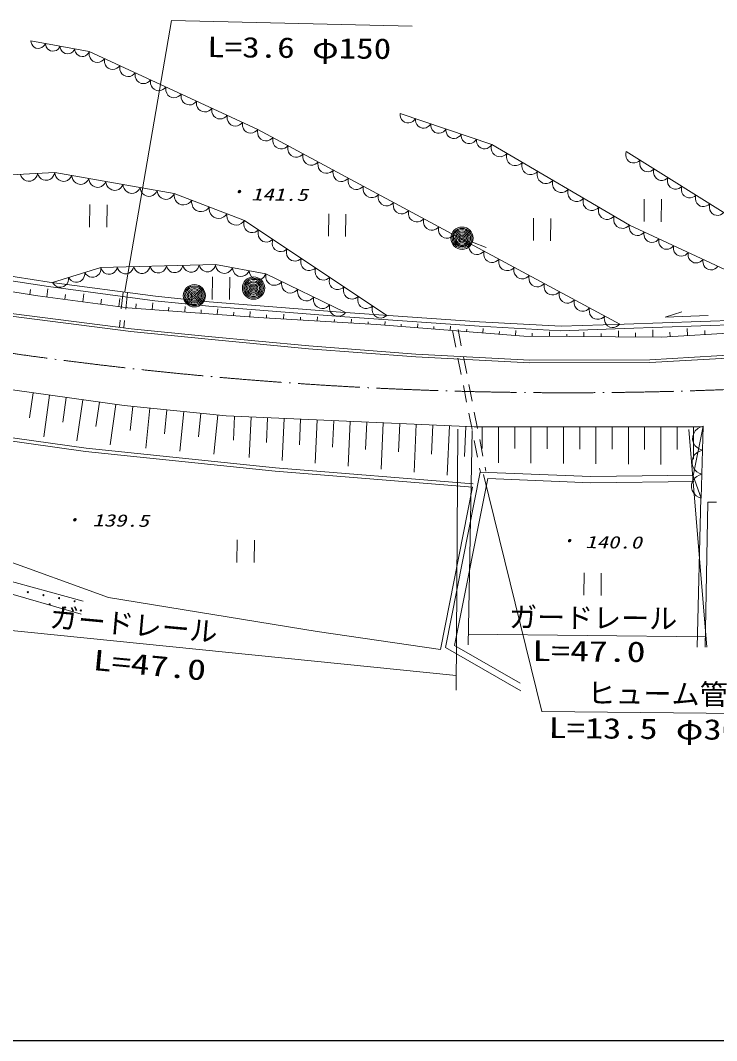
# Model space of a CAD drawing. Units: millimetres, scale not verified. Extents: x 40000 to 680000, y 20000 to 380000.
# Drawn here: x 78144 to 140234, y 205000 to 295937 of the extents above; entities that cross this region are included whole.
import ezdxf
from ezdxf.enums import TextEntityAlignment as Align

# ---------------------------------------------------------------- set-up
doc = ezdxf.new("R2010")
doc.units = ezdxf.units.MM
doc.header["$LTSCALE"] = 1000
doc.linetypes.add('USER1', pattern=[2.5, 1.5, -1])
doc.linetypes.add('USER4', pattern=[7.000001, 5.508197, -0.688525, 0.114754, -0.688525])
for name, color, linetype, lineweight in [('M-TTL-BAND', 7, 'Continuous', 25), ('S-BGD', 1, 'Continuous', 13), ('S-BGD-HTXT', 6, 'Continuous', 13), ('S-BMK', 3, 'USER4', 13)]:
    doc.layers.add(name, color=color, linetype=linetype, lineweight=lineweight)
doc.styles.add('ＭＳ ゴシック', font='')
doc.styles.get('ＭＳ ゴシック').set_extended_font_data('MS Gothic')

# ---------------------------------------------------------------- blocks, each defined once
blk = doc.blocks.new('BUHIN10')
at = {"layer": 'S-BGD'}
blk.add_lwpolyline([(767, 42), (700, 216), (600, 360), (441, 521), (267, 604), (83, 651), (-155, 638), (-332, 570), (-495, 469), (-636, 292), (-716, 137), (-767, -42)], dxfattribs=at)
blk = doc.blocks.new('BUHIN11')
at = {"layer": 'S-BGD'}
blk.add_lwpolyline([(760, -134), (734, 51), (669, 215), (550, 409), (399, 529), (230, 618), (-5, 660), (-194, 634), (-377, 572), (-555, 431), (-669, 298), (-760, 134)], dxfattribs=at)
blk = doc.blocks.new('BUHIN12')
at = {"layer": 'S-BGD'}
blk.add_lwpolyline([(783, -299), (793, -97), (757, 92), (671, 322), (534, 482), (373, 611), (130, 704), (-76, 716), (-284, 687), (-503, 574), (-651, 456), (-783, 299)], dxfattribs=at)
blk = doc.blocks.new('BUHIN13')
at = {"layer": 'S-BGD'}
blk.add_lwpolyline([(636, -423), (686, -245), (692, -70), (661, 152), (572, 321), (454, 469), (257, 600), (76, 651), (-115, 668), (-332, 611), (-488, 536), (-636, 423)], dxfattribs=at)
blk = doc.blocks.new('BUHIN14')
at = {"layer": 'S-BGD'}
blk.add_lwpolyline([(652, -122), (631, 38), (577, 179), (476, 346), (347, 451), (203, 529), (1, 567), (-161, 546), (-319, 495), (-473, 375), (-572, 262), (-652, 122)], dxfattribs=at)
blk = doc.blocks.new('BUHIN15')
at = {"layer": 'S-BGD'}
blk.add_lwpolyline([(684, -315), (705, -134), (684, 37), (620, 249), (508, 400), (371, 525), (159, 623), (-25, 646), (-214, 633), (-416, 544), (-557, 447), (-684, 315)], dxfattribs=at)
blk = doc.blocks.new('BUHIN16')
at = {"layer": 'S-BGD'}
blk.add_lwpolyline([(672, -362), (705, -180), (695, -5), (643, 213), (539, 373), (408, 509), (200, 621), (14, 655), (-177, 654), (-387, 577), (-535, 487), (-672, 362)], dxfattribs=at)
blk = doc.blocks.new('BUHIN17')
at = {"layer": 'S-BGD'}
blk.add_lwpolyline([(680, -231), (682, -57), (646, 103), (564, 298), (442, 430), (299, 536), (88, 607), (-89, 610), (-266, 580), (-450, 475), (-573, 369), (-680, 231)], dxfattribs=at)
blk = doc.blocks.new('BUHIN18')
at = {"layer": 'S-BGD'}
blk.add_lwpolyline([(683, -399), (723, -213), (719, -31), (674, 197), (572, 366), (441, 511), (230, 635), (39, 678), (-159, 684), (-380, 612), (-536, 524), (-683, 399)], dxfattribs=at)
blk = doc.blocks.new('BUHIN19')
at = {"layer": 'S-BGD'}
blk.add_lwpolyline([(656, -305), (677, -131), (658, 33), (597, 237), (489, 383), (358, 504), (155, 598), (-23, 621), (-203, 609), (-398, 524), (-533, 432), (-656, 305)], dxfattribs=at)
blk = doc.blocks.new('BUHIN20')
at = {"layer": 'S-BGD'}
blk.add_lwpolyline([(621, -389), (664, -217), (665, -49), (630, 163), (540, 323), (423, 461), (231, 582), (55, 627), (-128, 638), (-334, 577), (-482, 501), (-621, 389)], dxfattribs=at)
blk = doc.blocks.new('BUHIN95')
at = {"layer": 'S-BGD'}
blk.add_lwpolyline([(720, 223), (614, 372), (484, 485), (295, 600), (110, 637), (-76, 639), (-299, 570), (-451, 463), (-583, 328), (-674, 126), (-713, -40), (-720, -223)], dxfattribs=at)
blk = doc.blocks.new('BUHIN96')
at = {"layer": 'S-BGD'}
blk.add_lwpolyline([(731, 19), (672, 185), (580, 326), (434, 483), (271, 566), (98, 617), (-129, 611), (-299, 552), (-458, 460), (-596, 295), (-677, 151), (-731, -19)], dxfattribs=at)
blk = doc.blocks.new('BUHIN97')
at = {"layer": 'S-BGD'}
blk.add_lwpolyline([(749, -137), (724, 45), (661, 208), (545, 399), (397, 519), (231, 608), (-1, 650), (-187, 626), (-368, 567), (-544, 429), (-657, 299), (-749, 137)], dxfattribs=at)
blk = doc.blocks.new('BUHIN98')
at = {"layer": 'S-BGD'}
blk.add_lwpolyline([(710, -344), (736, -155), (718, 24), (655, 248), (540, 409), (399, 543), (179, 650), (-13, 677), (-211, 668), (-425, 579), (-574, 480), (-710, 344)], dxfattribs=at)
blk = doc.blocks.new('BUHIN111')
at = {"layer": 'S-BGD'}
blk.add_lwpolyline([(-26, -1067), (221, -993), (433, -870), (672, -668), (806, -436), (892, -187), (900, 144), (826, 396), (704, 634), (474, 848), (269, 976), (26, 1067)], dxfattribs=at)
blk = doc.blocks.new('BUHIN118')
at = {"layer": 'S-BGD'}
for p, q in [((-755, 1008), (-775, -992)), ((760, -1008), (780, 992))]:
    blk.add_line(p, q, dxfattribs=at)
blk = doc.blocks.new('BUHIN121')
at = {"layer": 'S-BGD'}
for radius in [995, 880, 765, 645, 530, 390, 270, 155, 30]:
    blk.add_circle((0, 0), radius, dxfattribs=at)

msp = doc.modelspace()

# ---------------------------------------------------------------- linework, layer by layer
at = {"layer": 'M-TTL-BAND'}
msp.add_line((40000, 205000), (579000, 205000), dxfattribs=at)
at = {"layer": 'S-BGD'}
for p, q in [((79074, 294128), (84291, 293155)), ((84291, 293155), (99333, 286219)), ((112015, 287641), (120179, 284872)), ((99333, 286219), (131596, 268862)), ((120179, 284872), (132465, 277682)), ((132180, 284254), (147081, 274917)), ((70471, 281786), (81212, 282381)), ((81212, 282381), (91858, 280505)), ((91858, 280505), (98119, 278109)), ((98119, 278109), (110837, 269647)), ((132465, 277682), (144274, 272192)), ((61234, 275609), (80706, 272615)), ((118465, 276167), (119681, 275705)), ((80649, 272219), (61192, 275211)), ((79698, 271396), (61101, 274344)), ((81007, 272569), (85324, 273908)), ((85324, 273908), (95555, 274170)), ((95555, 274170), (100046, 273346)), ((100046, 273346), (107145, 269901)), ((78984, 271509), (79053, 271946)), ((80501, 271289), (80595, 272001)), ((90142, 270953), (80649, 272219)), ((80706, 272615), (90188, 271350)), ((87727, 270328), (79698, 271396)), ((82107, 271075), (82164, 271504)), ((83712, 270862), (83808, 271578)), ((85318, 270648), (85376, 271079)), ((86924, 270435), (87020, 271155)), ((90188, 271350), (94993, 270858)), ((74530, 270182), (88031, 268441)), ((99335, 269469), (87727, 270328)), ((88453, 270274), (88483, 270686)), ((89903, 270167), (89948, 270770)), ((94957, 270460), (90142, 270953)), ((91354, 270059), (91378, 270372)), ((92805, 269952), (92842, 270447)), ((94256, 269845), (94278, 270139)), ((106668, 269533), (94957, 270460)), ((94993, 270858), (106698, 269932)), ((95707, 269737), (95743, 270221)), ((88002, 268193), (74497, 269934)), ((97158, 269630), (97180, 269917)), ((98609, 269523), (98644, 269996)), ((109912, 268826), (99335, 269469)), ((100090, 269423), (100107, 269698)), ((101601, 269331), (101628, 269763)), ((103112, 269239), (103127, 269483)), ((104623, 269147), (104646, 269528)), ((106134, 269056), (106147, 269268)), ((119070, 268679), (106668, 269533)), ((106698, 269932), (119094, 269078)), ((107645, 268964), (107666, 269299)), ((131981, 268864), (142412, 269238)), ((135649, 269483), (137131, 269973)), ((139493, 269633), (135649, 269483)), ((88031, 268441), (94899, 267765)), ((109156, 268872), (109168, 269065)), ((123028, 267787), (109912, 268826)), ((110641, 268768), (110666, 269091)), ((112098, 268653), (112114, 268855)), ((113555, 268537), (113583, 268889)), ((115013, 268422), (115030, 268642)), ((116470, 268307), (116500, 268687)), ((117927, 268191), (117946, 268428)), ((126354, 268281), (119070, 268679)), ((119094, 269078), (126358, 268682)), ((119385, 268076), (119417, 268485)), ((122300, 267845), (122334, 268285)), ((131994, 268464), (126354, 268281)), ((126358, 268682), (131981, 268864)), ((131476, 267728), (131480, 268265)), ((142454, 268839), (131994, 268464)), ((134548, 267706), (134553, 268369)), ((137644, 267837), (137606, 268473)), ((139195, 267927), (139174, 268287)), ((94875, 267516), (88002, 268193)), ((103834, 266676), (94875, 267516)), ((94899, 267765), (103855, 266925)), ((120842, 267960), (120862, 268215)), ((135316, 267701), (123028, 267787)), ((123796, 267782), (123798, 268052)), ((125332, 267771), (125335, 268177)), ((126868, 267760), (126870, 267977)), ((128404, 267750), (128407, 268160)), ((129940, 267739), (129942, 268023)), ((133012, 267717), (133015, 268077)), ((143074, 268154), (135316, 267701)), ((136092, 267746), (136068, 268151)), ((113399, 265936), (103834, 266676)), ((103855, 266925), (113415, 266186)), ((123576, 265404), (113399, 265936)), ((113415, 266186), (123582, 265654)), ((123582, 265654), (134281, 265685)), ((134281, 265685), (143140, 266197)), ((143160, 265948), (134288, 265435)), ((134288, 265435), (123576, 265404)), ((69668, 264094), (87400, 261597)), ((79273, 262741), (78957, 260499)), ((80751, 262533), (80228, 258822)), ((82228, 262325), (81917, 260114)), ((83706, 262117), (83191, 258458)), ((85184, 261909), (84877, 259729)), ((86661, 261701), (86153, 258093)), ((87400, 261597), (96508, 260686)), ((88159, 261521), (87944, 259372)), ((89677, 261369), (89321, 257804)), ((91195, 261217), (90982, 259088)), ((92713, 261065), (92360, 257533)), ((94231, 260914), (94020, 258804)), ((95749, 260762), (95399, 257262)), ((96508, 260686), (118611, 259708)), ((97245, 260653), (97151, 258528)), ((98718, 260588), (98559, 256981)), ((100192, 260523), (100094, 258319)), ((101665, 260458), (101500, 256718)), ((103139, 260393), (103038, 258109)), ((104612, 260327), (104441, 256456)), ((106086, 260262), (105981, 257900)), ((107559, 260197), (107382, 256194)), ((109033, 260132), (108925, 257690)), ((83961, 257500), (69845, 259481)), ((69887, 259778), (83998, 257798)), ((110506, 260067), (110323, 255931)), ((111980, 260001), (111868, 257481)), ((113453, 259936), (113265, 255669)), ((114927, 259871), (114812, 257271)), ((116400, 259806), (116206, 255407)), ((117874, 259741), (117755, 257062)), ((118611, 259708), (138885, 259702)), ((119335, 259708), (119334, 257785)), ((120783, 259707), (120782, 256488)), ((122231, 259707), (122230, 257766)), ((123679, 259707), (123678, 256458)), ((125127, 259706), (125127, 257748)), ((126575, 259706), (126574, 256428)), ((128024, 259705), (128023, 257730)), ((129472, 259705), (129471, 256398)), ((130920, 259704), (130919, 257711)), ((132368, 259704), (132367, 256368)), ((133816, 259703), (133816, 257693)), ((135264, 259703), (135263, 256338)), ((136713, 259703), (136712, 257675)), ((138144, 255327), (139024, 259756)), ((138161, 259702), (138160, 256814)), ((139024, 259756), (138868, 253354)), ((100866, 255761), (83961, 257500)), ((83998, 257798), (100894, 256060)), ((118475, 254334), (100866, 255761)), ((100894, 256060), (118534, 254631)), ((119153, 255669), (116051, 240043)), ((119153, 255669), (129023, 255280)), ((119826, 255092), (116872, 240215)), ((129015, 254730), (119826, 255092)), ((138192, 254839), (129015, 254730)), ((129023, 255280), (138185, 255389)), ((138868, 253354), (138144, 255327)), ((118475, 254334), (115599, 239849)), ((138841, 253371), (138496, 240073)), ((139460, 252992), (139211, 240066)), ((140234, 252984), (139460, 252992)), ((66784, 251434), (86014, 244506)), ((70319, 247866), (83746, 244155)), ((83576, 243019), (74657, 245577)), ((86014, 244506), (104605, 241459)), ((104605, 241459), (115599, 239849)), ((116872, 240215), (122713, 236853)), ((116051, 240043), (122774, 236173))]:
    msp.add_line(p, q, dxfattribs=at)
at = {"layer": 'S-BGD', "linetype": 'USER1'}
for p, q in [((87295, 271718), (86978, 268592)), ((87693, 271677), (87376, 268551)), ((116680, 268290), (119171, 255668)), ((117171, 268387), (119661, 255765))]:
    msp.add_line(p, q, dxfattribs=at)
at = {"layer": 'S-BGD'}
for centre in [(78811, 244976), (80199, 244705), (81587, 244434), (82975, 244162), (82145, 243604), (83533, 243333)]:
    msp.add_circle(centre, 49.8, dxfattribs=at)
msp.add_arc((80757, 243875), 49.8, 275.65754, 232.33491, dxfattribs=at)
at = {"layer": 'S-BGD-HTXT'}
for p, q in [((87455, 271769), (91609, 295937)), ((91609, 295937), (113084, 295419)), ((117145, 259502), (117002, 236249)), ((118425, 259390), (118065, 240285)), ((137769, 259475), (139377, 240064)), ((124662, 234330), (119445, 255470)), ((68102, 242471), (117010, 237556)), ((118083, 241222), (139299, 241002)), ((124662, 234330), (144917, 234120))]:
    msp.add_line(p, q, dxfattribs=at)
at = {"layer": 'S-BMK'}
msp.add_arc((126941, 614035), 351288, 259.22728, 275.34909, dxfattribs=at)

# ---------------------------------------------------------------- block references
at = {"rotation": 180}
for name, p in [('BUHIN14', (79726, 294006)), ('BUHIN14', (81030, 293763)), ('BUHIN14', (82334, 293520)), ('BUHIN14', (83639, 293277)), ('BUHIN15', (84974, 292840)), ('BUHIN15', (86342, 292209)), ('BUHIN15', (87709, 291579)), ('BUHIN15', (89077, 290948)), ('BUHIN15', (90444, 290318)), ('BUHIN15', (91812, 289687)), ('BUHIN15', (93180, 289056)), ('BUHIN15', (94547, 288426)), ('BUHIN15', (95915, 287795)), ('BUHIN15', (97282, 287165)), ('BUHIN17', (112695, 287410)), ('BUHIN15', (98650, 286534)), ('BUHIN17', (114056, 286949)), ('BUHIN17', (115417, 286488)), ('BUHIN16', (100006, 285857)), ('BUHIN17', (116778, 286026)), ('BUHIN17', (118138, 285565)), ('BUHIN16', (101350, 285134)), ('BUHIN16', (102694, 284411)), ('BUHIN17', (119499, 285103)), ('BUHIN18', (120862, 284473)), ('BUHIN16', (104038, 283688)), ('BUHIN18', (122227, 283674)), ('BUHIN20', (132801, 283865)), ('BUHIN16', (105383, 282964)), ('BUHIN18', (123592, 282875)), ('BUHIN20', (134043, 283086)), ('BUHIN10', (78911, 282253)), ('BUHIN10', (80445, 282338)), ('BUHIN11', (81973, 282247)), ('BUHIN11', (83494, 281979)), ('BUHIN16', (106727, 282241)), ('BUHIN18', (124957, 282076)), ('BUHIN20', (135284, 282308)), ('BUHIN20', (136526, 281530)), ('BUHIN11', (85014, 281711)), ('BUHIN11', (86535, 281443)), ('BUHIN11', (88056, 281175)), ('BUHIN11', (89577, 280907)), ('BUHIN16', (108071, 281518)), ('BUHIN16', (109416, 280795)), ('BUHIN18', (126322, 281277)), ('BUHIN20', (137768, 280752)), ('BUHIN11', (91098, 280639)), ('BUHIN12', (92641, 280205)), ('BUHIN16', (110760, 280072)), ('BUHIN18', (127687, 280478)), ('BUHIN20', (139009, 279974)), ('BUHIN118', (85093, 278511)), ('BUHIN12', (94206, 279606)), ('BUHIN12', (95771, 279007)), ('BUHIN16', (112104, 279349)), ('BUHIN18', (129052, 279679)), ('BUHIN18', (130417, 278880)), ('BUHIN118', (134545, 279003)), ('BUHIN20', (140251, 279196)), ('BUHIN12', (97337, 278408)), ('BUHIN118', (106397, 277687)), ('BUHIN16', (113448, 278625)), ('BUHIN118', (124676, 277296)), ('BUHIN18', (131782, 278082)), ('BUHIN13', (98755, 277686)), ('BUHIN16', (114793, 277902)), ('BUHIN16', (116137, 277179)), ('BUHIN121', (117531, 276522)), ('BUHIN19', (133121, 277377)), ('BUHIN13', (100027, 276840)), ('BUHIN16', (117481, 276456)), ('BUHIN19', (134433, 276767)), ('BUHIN19', (135745, 276157)), ('BUHIN13', (101299, 275993)), ('BUHIN13', (102570, 275147)), ('BUHIN16', (118826, 275733)), ('BUHIN19', (137057, 275547)), ('BUHIN13', (103842, 274301)), ('BUHIN16', (120170, 275009)), ('BUHIN16', (121514, 274286)), ('BUHIN19', (138369, 274937)), ('BUHIN19', (139681, 274327)), ('BUHIN95', (84605, 273684)), ('BUHIN96', (86055, 273926)), ('BUHIN96', (87517, 273964)), ('BUHIN96', (88978, 274001)), ('BUHIN96', (90440, 274039)), ('BUHIN96', (91901, 274076)), ('BUHIN96', (93363, 274113)), ('BUHIN96', (94824, 274151)), ('BUHIN97', (96303, 274032)), ('BUHIN97', (97801, 273758)), ('BUHIN13', (105114, 273455)), ('BUHIN16', (122859, 273563)), ('BUHIN95', (81726, 272792)), ('BUHIN95', (83166, 273238)), ('BUHIN118', (96034, 272059)), ('BUHIN121', (98936, 272078)), ('BUHIN97', (99298, 273483)), ('BUHIN98', (100756, 273001)), ('BUHIN13', (106386, 272609)), ('BUHIN16', (124203, 272840)), ('BUHIN121', (93659, 271395)), ('BUHIN98', (102176, 272312)), ('BUHIN98', (103596, 271623)), ('BUHIN13', (107657, 271762)), ('BUHIN16', (125547, 272117)), ('BUHIN98', (105015, 270934)), ('BUHIN13', (108929, 270916)), ('BUHIN16', (126891, 271394)), ('BUHIN16', (128236, 270670)), ('BUHIN98', (106435, 270245)), ('BUHIN13', (110201, 270070)), ('BUHIN16', (129580, 269947)), ('BUHIN16', (130924, 269224)), ('BUHIN111', (138998, 258689)), ('BUHIN111', (138946, 256555)), ('BUHIN111', (138894, 254421)), ('BUHIN118', (98241, 248619)), ('BUHIN118', (129173, 245684))]:
    msp.add_blockref(name, p, dxfattribs=at)

# ---------------------------------------------------------------- texts
at = {"layer": 'S-BGD', "style": 'ＭＳ ゴシック', "oblique": 15}
for p in [(96770, 279791), (82091, 250535), (126212, 248677)]:
    msp.add_text('・', height=1100, rotation=359.4, dxfattribs=at).set_placement(p, align=Align.BOTTOM_LEFT)
at = {"layer": 'S-BGD', "style": 'ＭＳ ゴシック', "oblique": 15, "width": 1.35}
for s, p in [('141.5', (98715, 279561)), ('139.5', (84561, 250510)), ('140.0', (128517, 248571))]:
    msp.add_text(s, height=1100, rotation=359.4, dxfattribs=at).set_placement(p, align=Align.BOTTOM_LEFT)
at = {"layer": 'S-BGD-HTXT', "style": 'ＭＳ ゴシック'}
for s, rotation, width, p in [('L=3.6 φ150', 359.4, 1.25, (94798, 292119)), ('L=47.0', 359.4, 1.35, (123785, 238293)), ('L=47.0', 354.6, 1.35, (84508, 237490)), ('L=13.5 φ300', 359.4, 1.3, (125237, 231426))]:
    msp.add_text(s, height=1833, rotation=rotation, dxfattribs=dict(at, width=width)).set_placement(p, align=Align.BOTTOM_LEFT)
for s, rotation, p in [('ガードレール', 359.4, (121708, 241302)), ('ガードレール', 354.8, (80658, 241305)), ('ヒューム管', 359.4, (128706, 234515))]:
    msp.add_text(s, height=1833, rotation=rotation, dxfattribs=at).set_placement(p, align=Align.BOTTOM_LEFT)

doc.saveas('drawing.dxf')
